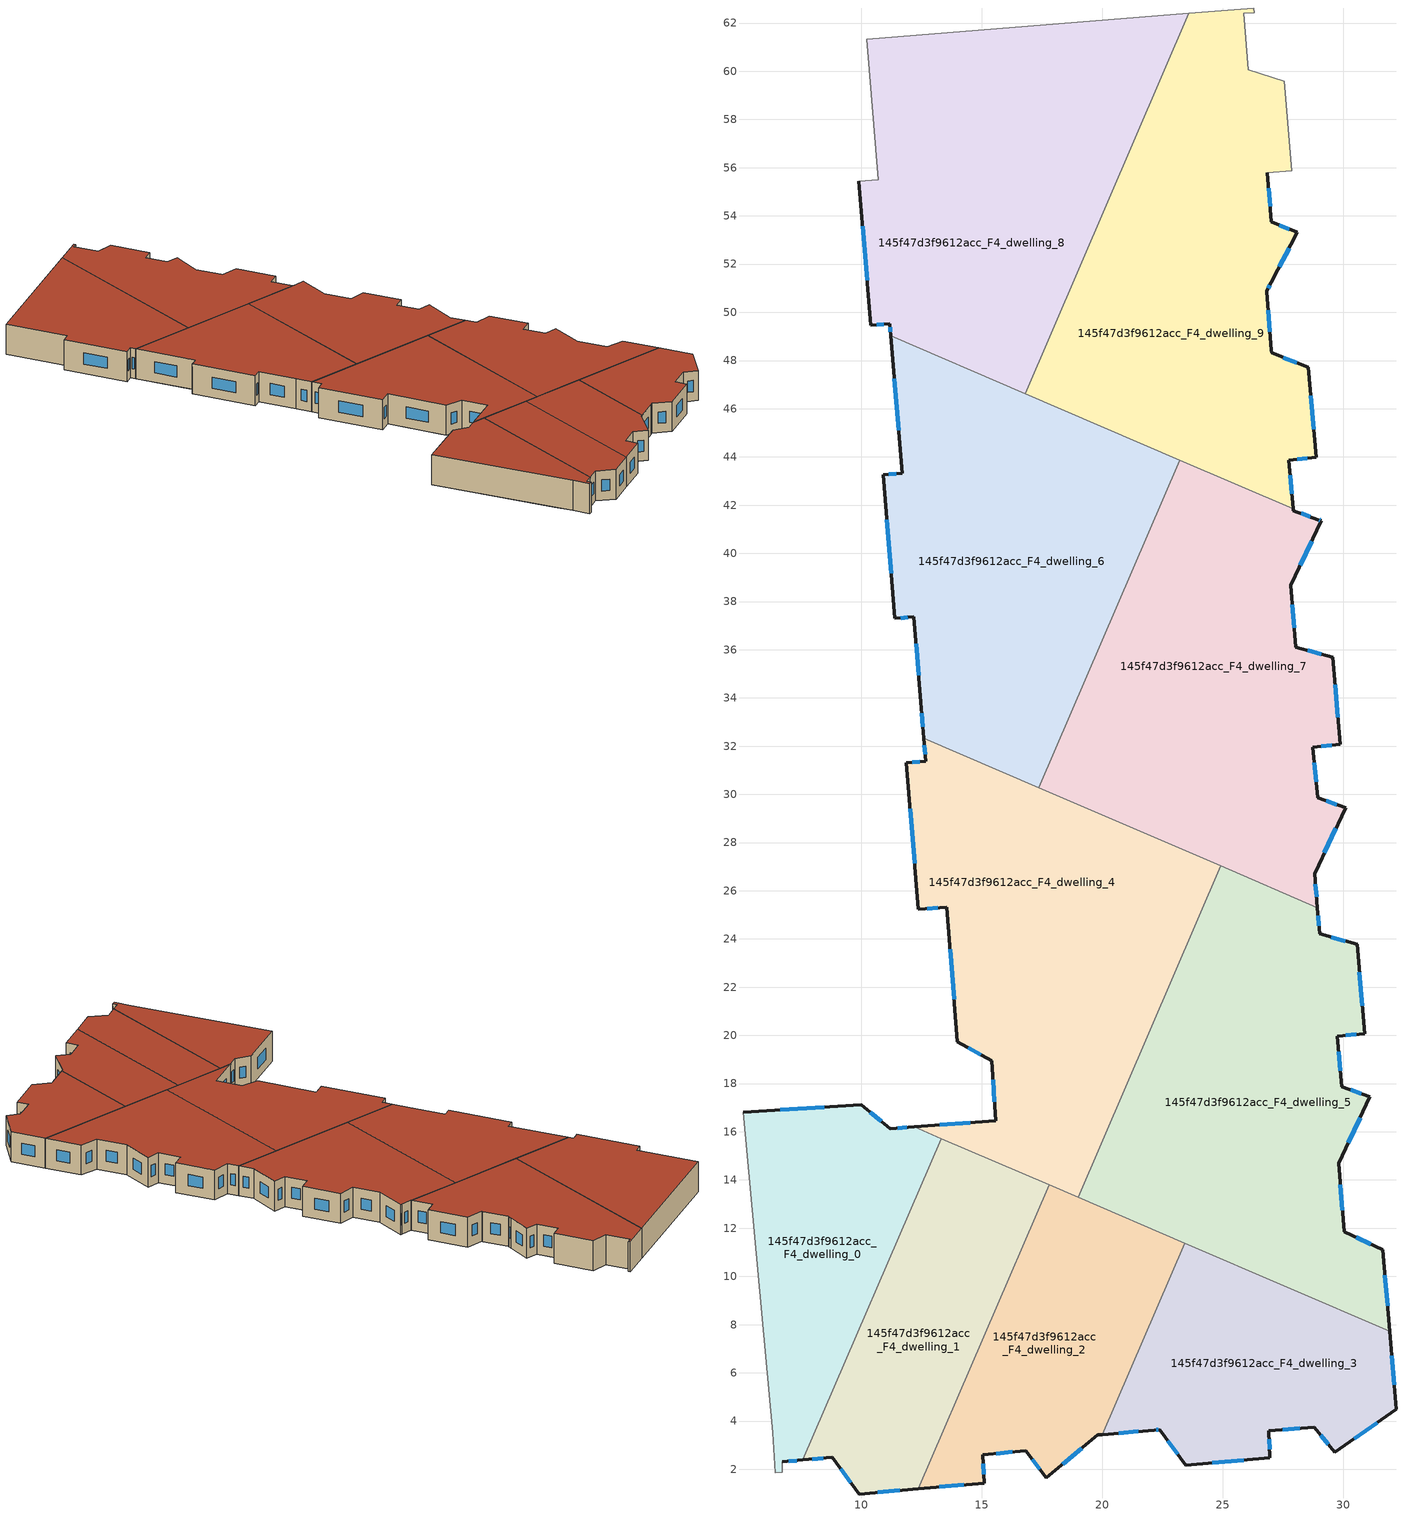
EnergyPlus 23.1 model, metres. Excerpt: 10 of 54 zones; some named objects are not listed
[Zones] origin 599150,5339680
145f47d3f9612acc_F4_dwelling_0
 floor to 145f47d3f9612acc_F3_dwelling_7 (EU_floor_Construction): 13.33,15.72 10.13,8.28 6.18,5.24 5.11,16.81 10.02,17.12 11.21,16.13 12.21,16.2 z12
 floor to 145f47d3f9612acc_F3_dwelling_9 (EU_floor_Construction): 10.13,8.28 7.59,2.38 6.73,2.31 6.73,1.88 6.44,1.85 6.34,3.5 6.18,5.24 z12
 wall outside (EU_wall_Construction): 12.21,16.2 11.21,16.13 10.02,17.12 5.11,16.81 / 6.73,2.31 7.59,2.38 z12:15
 wall to 145f47d3f9612acc_F4_dwelling_1 (EU_wall_Construction): 7.59,2.38 13.33,15.72 z12:15
 wall adiabatic (EU_wall_Construction): 5.11,16.81 6.34,3.5 6.44,1.85 6.73,1.88 6.73,2.31 z12:15
 wall to 145f47d3f9612acc_F4_dwelling_4 (EU_wall_Construction): 13.33,15.72 12.21,16.2 z12:15
 window (EU_Window_Construction): 8.48,17.03 6.65,16.91 / 10.84,16.44 10.39,16.81 / 11.9,16.18 11.53,16.15 / 7,2.33 7.32,2.36 z12.94:14.06
 roof outside (EU_roof_Construction): 7.59,2.38 13.33,15.72 12.21,16.2 11.21,16.13 10.02,17.12 5.11,16.81 6.34,3.5 6.44,1.85 6.73,1.88 6.73,2.31 z15
145f47d3f9612acc_F4_dwelling_1
 floor to 145f47d3f9612acc_F3_dwelling_9 (EU_floor_Construction): 17.21,13.74 17.58,13.26 12.38,1.19 9.93,0.97 8.81,2.49 7.59,2.38 10.13,8.28 z12
 floor to 145f47d3f9612acc_F3_dwelling_8 (EU_floor_Construction): 17.81,13.79 17.58,13.26 17.21,13.74 17.47,13.94 z12
 floor to 145f47d3f9612acc_F3_dwelling_7 (EU_floor_Construction): 17.47,13.94 10.13,8.28 13.33,15.72 z12
 wall outside (EU_wall_Construction): 7.59,2.38 8.81,2.49 9.93,0.97 12.38,1.19 z12:15
 wall to 145f47d3f9612acc_F4_dwelling_2 (EU_wall_Construction): 12.38,1.19 17.81,13.79 z12:15
 wall to 145f47d3f9612acc_F4_dwelling_4 (EU_wall_Construction): 17.81,13.79 13.33,15.72 z12:15
 window (EU_Window_Construction): 9.16,2.01 9.58,1.45 / 7.97,2.42 8.43,2.45 / 10.7,1.04 11.61,1.12 z12.94:14.06
 roof outside (EU_roof_Construction): 12.38,1.19 17.81,13.79 13.33,15.72 7.59,2.38 8.81,2.49 9.93,0.97 z15
145f47d3f9612acc_F4_dwelling_2
 floor to 145f47d3f9612acc_F3_dwelling_8 (EU_floor_Construction): 23.42,11.38 22.06,8.21 21.69,7.93 17.58,13.26 17.81,13.79 z12
 floor to 145f47d3f9612acc_F3_dwelling_9 (EU_floor_Construction): 17.58,13.26 21.69,7.93 16.15,3.65 16.82,2.77 15.04,2.59 15.1,1.43 12.38,1.19 z12
 floor to 145f47d3f9612acc_F3_dwelling_10 (EU_floor_Construction): 22.06,8.21 20.01,3.44 19.92,3.43 19.82,3.42 17.69,1.65 16.15,3.66 z12
 wall outside (EU_wall_Construction): 12.38,1.19 15.1,1.43 15.04,2.59 16.82,2.77 17.69,1.65 19.82,3.42 19.92,3.43 20.01,3.44 z12:15
 wall to 145f47d3f9612acc_F4_dwelling_3 (EU_wall_Construction): 20.01,3.44 23.42,11.38 z12:15
 wall to 145f47d3f9612acc_F4_dwelling_5 (EU_wall_Construction): 23.42,11.38 19,13.28 z12:15
 wall to 145f47d3f9612acc_F4_dwelling_4 (EU_wall_Construction): 19,13.28 17.81,13.79 z12:15
 window (EU_Window_Construction): 18.36,2.21 19.16,2.87 / 17.1,2.42 17.42,2 / 15.6,2.65 16.26,2.72 / 15.08,1.79 15.06,2.23 / 13.24,1.26 14.25,1.35 z12.94:14.06
 roof outside (EU_roof_Construction): 20.01,3.44 23.42,11.38 17.81,13.79 12.38,1.19 15.1,1.43 15.04,2.59 16.82,2.77 17.69,1.65 19.82,3.42 19.92,3.43 z15
145f47d3f9612acc_F4_dwelling_3
 floor to 145f47d3f9612acc_F3_dwelling_10 (EU_floor_Construction): 31.93,7.72 32.2,4.48 29.66,2.71 28.8,3.74 26.91,3.6 26.96,2.47 23.48,2.16 22.39,3.64 22.17,3.62 20.01,3.44 22.06,8.21 25.19,10.62 z12
 floor to 145f47d3f9612acc_F3_dwelling_8 (EU_floor_Construction): 25.19,10.62 22.06,8.21 23.42,11.38 z12
 wall outside (EU_wall_Construction): 20.01,3.44 22.17,3.62 22.39,3.64 23.48,2.16 26.96,2.47 26.91,3.6 28.8,3.74 29.66,2.71 32.2,4.48 31.93,7.72 z12:15
 wall to 145f47d3f9612acc_F4_dwelling_5 (EU_wall_Construction): 31.93,7.72 23.42,11.38 z12:15
 window (EU_Window_Construction): 29.07,3.41 29.39,3.03 / 27.5,3.64 28.21,3.69 / 26.95,2.82 26.93,3.24 / 24.57,2.26 25.87,2.37 / 22.73,3.18 23.14,2.63 / 22.24,3.63 22.32,3.64 / 20.69,3.5 21.49,3.57 / 32.12,5.5 32.02,6.7 / 30.46,3.26 31.41,3.93 z12.94:14.06
 roof outside (EU_roof_Construction): 32.2,4.48 31.93,7.72 23.42,11.38 20.01,3.44 22.17,3.62 22.39,3.64 23.48,2.16 26.96,2.47 26.91,3.6 28.8,3.74 29.66,2.71 z15
145f47d3f9612acc_F4_dwelling_4
 floor to 145f47d3f9612acc_F3_dwelling_5 (EU_floor_Construction): 23.29,27.73 13.93,20.51 13.56,25.33 12.38,25.24 11.88,31.3 12.68,31.37 12.63,32 12.89,32.2 z12
 floor to 145f47d3f9612acc_F3_dwelling_7 (EU_floor_Construction): 15.71,21.89 20.2,16.06 20.19,16.03 17.47,13.94 12.21,16.2 15.59,16.46 15.42,18.95 13.99,19.74 13.93,20.51 z12
 floor to 145f47d3f9612acc_F3_dwelling_3 (EU_floor_Construction): 12.89,32.2 12.63,32 12.6,32.33 z12
 floor to 145f47d3f9612acc_F3_dwelling_6 (EU_floor_Construction): 24.92,27.03 20.2,16.06 15.71,21.89 23.29,27.73 z12
 floor to 145f47d3f9612acc_F3_dwelling_8 (EU_floor_Construction): 20.19,16.03 19,13.28 17.47,13.94 z12
 wall outside (EU_wall_Construction): 12.6,32.33 12.68,31.37 11.88,31.3 12.38,25.24 13.56,25.33 13.99,19.74 15.42,18.95 15.59,16.46 12.21,16.2 z12:15
 wall to 145f47d3f9612acc_F4_dwelling_5 (EU_wall_Construction): 19,13.28 24.92,27.03 z12:15
 wall to 145f47d3f9612acc_F4_dwelling_7 (EU_wall_Construction): 24.92,27.03 17.37,30.28 z12:15
 wall to 145f47d3f9612acc_F4_dwelling_6 (EU_wall_Construction): 17.37,30.28 12.6,32.33 z12:15
 window (EU_Window_Construction): 12.75,25.26 13.19,25.3 / 12.03,29.4 12.22,27.14 / 12.43,31.35 12.13,31.33 / 12.62,32.03 12.65,31.67 / 14.53,16.38 13.27,16.28 / 15.48,18.17 15.54,17.24 / 14.44,19.49 14.97,19.2 / 13.7,23.58 13.86,21.49 z12.94:14.06
 roof outside (EU_roof_Construction): 19,13.28 24.92,27.03 12.6,32.33 12.68,31.37 11.88,31.3 12.38,25.24 13.56,25.33 13.99,19.74 15.42,18.95 15.59,16.46 12.21,16.2 z15
145f47d3f9612acc_F4_dwelling_5
 floor to 145f47d3f9612acc_F3_dwelling_6 (EU_floor_Construction): 28.93,25.3 29.02,24.21 30.33,23.84 20.21,16.05 20.2,16.06 24.92,27.03 z12
 floor to 145f47d3f9612acc_F3_dwelling_10 (EU_floor_Construction): 29.85,14.21 30.04,11.85 31.65,11.11 31.93,7.72 25.19,10.62 z12
 floor to 145f47d3f9612acc_F3_dwelling_8 (EU_floor_Construction): 30.58,23.77 30.89,20.08 29.76,19.97 29.95,17.87 31.11,17.45 29.81,14.69 29.85,14.21 25.19,10.62 19,13.28 20.19,16.03 30.33,23.84 z12
 wall outside (EU_wall_Construction): 31.93,7.72 31.65,11.11 30.04,11.85 29.81,14.69 31.11,17.45 29.95,17.87 29.76,19.97 30.89,20.08 30.58,23.77 29.02,24.21 28.93,25.3 z12:15
 wall to 145f47d3f9612acc_F4_dwelling_7 (EU_wall_Construction): 28.93,25.3 24.92,27.03 z12:15
 window (EU_Window_Construction): 30.79,21.23 30.68,22.61 / 30.11,20 30.54,20.04 / 29.89,18.53 29.82,19.31 / 30.75,17.58 30.31,17.74 / 30.22,15.56 30.7,16.58 / 29.97,12.74 29.88,13.8 / 31.14,11.34 30.55,11.62 / 31.84,8.78 31.74,10.05 / 29,24.55 28.96,24.96 / 30.09,23.91 29.51,24.07 z12.94:14.06
 roof outside (EU_roof_Construction): 31.93,7.72 31.65,11.11 30.04,11.85 29.81,14.69 31.11,17.45 29.95,17.87 29.76,19.97 30.89,20.08 30.58,23.77 29.02,24.21 28.93,25.3 24.92,27.03 19,13.28 z15
145f47d3f9612acc_F4_dwelling_6
 floor to 145f47d3f9612acc_F3_dwelling_1 (EU_floor_Construction): 15.67,47.12 11.64,44.01 11.23,49.03 z12
 floor to 145f47d3f9612acc_F3_dwelling_3 (EU_floor_Construction): 17.95,46.14 21.95,40.94 20.82,38.31 12.89,32.2 12.6,32.33 12.47,33.83 12.19,37.36 11.4,37.3 10.91,43.27 11.7,43.33 11.64,44.01 15.67,47.12 z12
 floor to 145f47d3f9612acc_F3_dwelling_2 (EU_floor_Construction): 23.22,43.87 21.95,40.94 17.95,46.14 z12
 floor to 145f47d3f9612acc_F3_dwelling_5 (EU_floor_Construction): 17.73,35.93 19.06,34.21 17.37,30.28 12.89,32.2 z12
 floor to 145f47d3f9612acc_F3_dwelling_4 (EU_floor_Construction): 20.82,38.31 19.06,34.21 17.73,35.93 z12
 wall outside (EU_wall_Construction): 11.23,49.03 11.7,43.33 10.91,43.27 11.4,37.3 12.19,37.36 12.47,33.83 12.6,32.33 z12:15
 wall to 145f47d3f9612acc_F4_dwelling_7 (EU_wall_Construction): 17.37,30.28 23.22,43.87 z12:15
 wall to 145f47d3f9612acc_F4_dwelling_9 (EU_wall_Construction): 23.22,43.87 16.81,46.63 z12:15
 wall to 145f47d3f9612acc_F4_dwelling_8 (EU_wall_Construction): 16.81,46.63 11.23,49.03 z12:15
 window (EU_Window_Construction): 11.45,43.31 11.16,43.29 / 11.38,47.24 11.55,45.12 / 12.51,33.36 12.56,32.8 / 12.28,36.25 12.39,34.93 / 11.65,37.32 11.94,37.34 / 11.06,41.4 11.24,39.17 z12.94:14.06
 roof outside (EU_roof_Construction): 17.37,30.28 23.22,43.87 11.23,49.03 11.7,43.33 10.91,43.27 11.4,37.3 12.19,37.36 12.47,33.83 12.6,32.33 z15
145f47d3f9612acc_F4_dwelling_7
 floor to 145f47d3f9612acc_F3_dwelling_3 (EU_floor_Construction): 21.95,40.94 22.8,39.84 20.82,38.31 z12
 floor to 145f47d3f9612acc_F3_dwelling_4 (EU_floor_Construction): 29.1,41.35 27.83,38.67 28.04,36.11 29.58,35.68 29.88,32.07 28.8,31.97 28.75,31.96 28.75,31.93 23.77,28.1 19.06,34.21 20.82,38.31 26.31,42.54 27.93,41.84 27.94,41.77 28.96,41.4 z12
 floor to 145f47d3f9612acc_F3_dwelling_2 (EU_floor_Construction): 26.31,42.54 22.8,39.84 21.95,40.94 23.22,43.87 z12
 floor to 145f47d3f9612acc_F3_dwelling_5 (EU_floor_Construction): 19.06,34.21 23.77,28.1 23.29,27.73 17.37,30.28 z12
 floor to 145f47d3f9612acc_F3_dwelling_6 (EU_floor_Construction): 28.75,31.93 28.94,29.87 30.1,29.44 28.82,26.71 28.93,25.3 23.29,27.73 z12
 wall outside (EU_wall_Construction): 28.93,25.3 28.82,26.71 30.1,29.44 28.94,29.87 28.75,31.96 29.88,32.07 29.58,35.68 28.04,36.11 27.83,38.67 29.1,41.35 28.96,41.4 27.94,41.77 27.93,41.84 z12:15
 wall to 145f47d3f9612acc_F4_dwelling_9 (EU_wall_Construction): 27.93,41.84 23.22,43.87 z12:15
 window (EU_Window_Construction): 28.23,39.51 28.7,40.51 / 27.98,36.91 27.9,37.87 / 29.1,35.81 28.52,35.97 / 29.78,33.2 29.67,34.55 / 29.1,32 29.52,32.04 / 28.88,30.52 28.81,31.31 / 29.74,29.57 29.3,29.73 / 29.22,27.57 29.7,28.59 / 28.9,25.74 28.85,26.27 / 28.64,41.52 28.26,41.66 / 29.05,41.36 29,41.38 z12.94:14.06
 roof outside (EU_roof_Construction): 28.93,25.3 28.82,26.71 30.1,29.44 28.94,29.87 28.75,31.96 29.88,32.07 29.58,35.68 28.04,36.11 27.83,38.67 29.1,41.35 28.96,41.4 27.94,41.77 27.93,41.84 23.22,43.87 17.37,30.28 z15
145f47d3f9612acc_F4_dwelling_8
 floor to 145f47d3f9612acc_F3_dwelling_1 (EU_floor_Construction): 12.63,61.52 19.42,52.7 17.69,48.67 15.67,47.12 11.23,49.03 11.19,49.53 10.4,49.47 9.91,55.44 10.71,55.5 10.23,61.32 z12
 floor to 145f47d3f9612acc_F3_dwelling_0 (EU_floor_Construction): 23.6,62.41 19.42,52.7 12.63,61.52 z12
 floor to 145f47d3f9612acc_F3_dwelling_3 (EU_floor_Construction): 16.63,47.85 17.08,47.26 16.81,46.63 15.67,47.12 z12
 floor to 145f47d3f9612acc_F3_dwelling_2 (EU_floor_Construction): 17.69,48.67 17.08,47.26 16.63,47.85 z12
 wall outside (EU_wall_Construction): 9.91,55.44 10.4,49.47 11.19,49.53 11.23,49.03 z12:15
 wall adiabatic (EU_wall_Construction): 23.6,62.41 10.23,61.32 10.71,55.5 9.91,55.44 z12:15
 wall to 145f47d3f9612acc_F4_dwelling_9 (EU_wall_Construction): 16.81,46.63 23.6,62.41 z12:15
 window (EU_Window_Construction): 11.2,49.37 11.22,49.18 / 10.65,49.49 10.94,49.51 / 10.06,53.57 10.25,51.34 z12.94:14.06
 roof outside (EU_roof_Construction): 16.81,46.63 23.6,62.41 10.23,61.32 10.71,55.5 9.91,55.44 10.4,49.47 11.19,49.53 11.23,49.03 z15
145f47d3f9612acc_F4_dwelling_9
 floor to 145f47d3f9612acc_F3_dwelling_2 (EU_floor_Construction): 26.86,55.73 27.03,53.76 28.09,53.32 27.02,51.24 26.84,50.89 26.83,50.86 27.03,48.43 27.04,48.31 28.56,47.71 28.88,43.98 27.74,43.87 27.76,43.66 26.31,42.54 17.95,46.14 17.08,47.26 17.69,48.67 z12
 floor to 145f47d3f9612acc_F3_dwelling_0 (EU_floor_Construction): 26.32,62.43 25.88,62.4 26.07,60.07 27.56,59.59 27.87,55.88 26.94,55.8 26.85,55.79 26.86,55.73 20.73,51.01 19.42,52.7 23.6,62.41 26.3,62.62 z12
 floor to 145f47d3f9612acc_F3_dwelling_4 (EU_floor_Construction): 27.76,43.66 27.93,41.84 26.31,42.54 z12
 floor to 145f47d3f9612acc_F3_dwelling_3 (EU_floor_Construction): 17.08,47.26 17.95,46.14 16.81,46.63 z12
 floor to 145f47d3f9612acc_F3_dwelling_1 (EU_floor_Construction): 19.42,52.7 20.73,51.01 17.69,48.67 z12
 wall outside (EU_wall_Construction): 27.93,41.84 27.74,43.87 28.88,43.98 28.56,47.71 27.04,48.31 27.03,48.43 26.83,50.86 26.84,50.89 27.02,51.24 28.09,53.32 27.03,53.76 26.85,55.79 z12:15
 wall adiabatic (EU_wall_Construction): 26.85,55.79 27.87,55.88 27.56,59.59 26.07,60.07 25.88,62.4 26.32,62.43 26.3,62.62 23.6,62.41 z12:15
 window (EU_Window_Construction): 26.97,54.4 26.91,55.15 / 27.76,53.46 27.36,53.62 / 27.36,51.89 27.76,52.67 / 26.9,51 26.97,51.13 / 26.96,49.19 26.89,50.09 / 28.08,47.9 27.52,48.12 / 28.78,45.15 28.66,46.54 / 28.1,43.9 28.52,43.94 / 27.87,42.48 27.8,43.23 z12.94:14.06
 roof outside (EU_roof_Construction): 27.93,41.84 27.74,43.87 28.88,43.98 28.56,47.71 27.04,48.31 27.03,48.43 26.83,50.86 26.84,50.89 27.02,51.24 28.09,53.32 27.03,53.76 26.85,55.79 27.87,55.88 27.56,59.59 26.07,60.07 25.88,62.4 26.32,62.43 26.3,62.62 23.6,62.41 16.81,46.63 z15
[Building]
EU S2 Campaign: North Axis=0; Terrain=City; Solar Distribution=FullExterior
[Site:Location]
Vienna: Latitude=48; Longitude=16.5; Time Zone=1; Elevation=183
[SizingPeriod:WeatherFileDays]
AnnualSizingPeriod: Begin Month=1; Begin Day of Month=1; End Month=12; End Day of Month=31; Day of Week for Start Day=Monday; Use Weather File Daylight Saving Period=No; Use Weather File Rain and Snow Indicators=No
[MATERIAL]
EU_InternalMass_Material: Roughness=MediumRough; Thickness=0.1; Conductivity=1; Density=1800; Specific Heat=900; Thermal Absorptance=0.9; Solar Absorptance=0.7; Visible Absorptance=0.7
[MATERIAL:NOMASS] Roughness=MediumRough; Thermal Absorptance=0.9; Solar Absorptance=0.7; Visible Absorptance=0.7
Name | Thermal Resistance
EU_wall_NoMass | 0.914258
EU_roof_NoMass | 0.954009
EU_floor_NoMass | 1.09711
[WINDOWMATERIAL:SIMPLEGLAZINGSYSTEM]
EU_Window_SimpleGlazing: UFactor=2.09642; Solar Heat Gain Coefficient=0.65; Visible Transmittance=0.65
[CONSTRUCTION]
EU_wall_Construction: EU_wall_NoMass
EU_roof_Construction: EU_roof_NoMass
EU_floor_Construction: EU_floor_NoMass
EU_Window_Construction: EU_Window_SimpleGlazing
EU_InternalMass_Construction: EU_InternalMass_Material
[ZONE] Type=1; Multiplier=1; Ceiling Height=autocalculate; Floor Area=autocalculate; Part of Total Floor Area=Yes
Name | Volume
145f47d3f9612acc_F4_dwelling_0 | 209.521
145f47d3f9612acc_F4_dwelling_1 | 209.481
145f47d3f9612acc_F4_dwelling_2 | 209.496
145f47d3f9612acc_F4_dwelling_3 | 209.504
145f47d3f9612acc_F4_dwelling_4 | 419.009
145f47d3f9612acc_F4_dwelling_5 | 418.942
145f47d3f9612acc_F4_dwelling_6 | 418.977
145f47d3f9612acc_F4_dwelling_7 | 418.978
145f47d3f9612acc_F4_dwelling_8 | 418.972
145f47d3f9612acc_F4_dwelling_9 | 418.983
[INTERNALMASS] Construction=EU_InternalMass_Construction
Name | Zone or ZoneList | Surface Area
145f47d3f9612acc_F4_dwelling_0_EU_InternalMass | 145f47d3f9612acc_F4_dwelling_0 | 69.8396
145f47d3f9612acc_F4_dwelling_1_EU_InternalMass | 145f47d3f9612acc_F4_dwelling_1 | 69.8275
145f47d3f9612acc_F4_dwelling_2_EU_InternalMass | 145f47d3f9612acc_F4_dwelling_2 | 69.8317
145f47d3f9612acc_F4_dwelling_3_EU_InternalMass | 145f47d3f9612acc_F4_dwelling_3 | 69.8347
145f47d3f9612acc_F4_dwelling_4_EU_InternalMass | 145f47d3f9612acc_F4_dwelling_4 | 139.67
145f47d3f9612acc_F4_dwelling_5_EU_InternalMass | 145f47d3f9612acc_F4_dwelling_5 | 139.648
145f47d3f9612acc_F4_dwelling_6_EU_InternalMass | 145f47d3f9612acc_F4_dwelling_6 | 139.659
145f47d3f9612acc_F4_dwelling_7_EU_InternalMass | 145f47d3f9612acc_F4_dwelling_7 | 139.659
145f47d3f9612acc_F4_dwelling_8_EU_InternalMass | 145f47d3f9612acc_F4_dwelling_8 | 139.658
145f47d3f9612acc_F4_dwelling_9_EU_InternalMass | 145f47d3f9612acc_F4_dwelling_9 | 139.661
[OTHEREQUIPMENT] Fuel Type=Electricity; Design Level Calculation Method=Watts/Area; Power per Zone Floor Area=1; Fraction Latent=0; Fraction Radiant=0; Fraction Lost=0; Carbon Dioxide Generation Rate=0; EndUse Subcategory=EU_Step8_InternalGains
Name | Zone or ZoneList or Space or SpaceList | Schedule
EU_Step8_InternalGain_145f47d3f9612acc_F4_dwelling_0_f000 | 145f47d3f9612acc_F4_dwelling_0 | EU_Step8_GainSchedule_145f47d3f9612acc_F4_dwelling_0_f000
EU_Step8_InternalGain_145f47d3f9612acc_F4_dwelling_1_f000 | 145f47d3f9612acc_F4_dwelling_1 | EU_Step8_GainSchedule_145f47d3f9612acc_F4_dwelling_1_f000
EU_Step8_InternalGain_145f47d3f9612acc_F4_dwelling_2_f000 | 145f47d3f9612acc_F4_dwelling_2 | EU_Step8_GainSchedule_145f47d3f9612acc_F4_dwelling_2_f000
EU_Step8_InternalGain_145f47d3f9612acc_F4_dwelling_3_f000 | 145f47d3f9612acc_F4_dwelling_3 | EU_Step8_GainSchedule_145f47d3f9612acc_F4_dwelling_3_f000
EU_Step8_InternalGain_145f47d3f9612acc_F4_dwelling_4_f000 | 145f47d3f9612acc_F4_dwelling_4 | EU_Step8_GainSchedule_145f47d3f9612acc_F4_dwelling_4_f000
EU_Step8_InternalGain_145f47d3f9612acc_F4_dwelling_5_f000 | 145f47d3f9612acc_F4_dwelling_5 | EU_Step8_GainSchedule_145f47d3f9612acc_F4_dwelling_5_f000
EU_Step8_InternalGain_145f47d3f9612acc_F4_dwelling_6_f000 | 145f47d3f9612acc_F4_dwelling_6 | EU_Step8_GainSchedule_145f47d3f9612acc_F4_dwelling_6_f000
EU_Step8_InternalGain_145f47d3f9612acc_F4_dwelling_7_f000 | 145f47d3f9612acc_F4_dwelling_7 | EU_Step8_GainSchedule_145f47d3f9612acc_F4_dwelling_7_f000
EU_Step8_InternalGain_145f47d3f9612acc_F4_dwelling_8_f000 | 145f47d3f9612acc_F4_dwelling_8 | EU_Step8_GainSchedule_145f47d3f9612acc_F4_dwelling_8_f000
EU_Step8_InternalGain_145f47d3f9612acc_F4_dwelling_9_f000 | 145f47d3f9612acc_F4_dwelling_9 | EU_Step8_GainSchedule_145f47d3f9612acc_F4_dwelling_9_f000
[ZONEVENTILATION:DESIGNFLOWRATE] Schedule=EU_AlwaysOn; Design Flow Rate Calculation Method=AirChanges/Hour; Air Changes per Hour=0.546891; Ventilation Type=Natural; Fan Pressure Rise=0; Fan Total Efficiency=1; Constant Term Coefficient=1; Temperature Term Coefficient=0; Velocity Term Coefficient=0; Velocity Squared Term Coefficient=0; Minimum Indoor Temperature=-100; Maximum Indoor Temperature=100; Delta Temperature=-100; Minimum Outdoor Temperature=-100; Maximum Outdoor Temperature=100; Maximum Wind Speed=40
Name | Zone or ZoneList or Space or SpaceList
EU_ConstantAir_145f47d3f9612acc_F4_dwelling_0 | 145f47d3f9612acc_F4_dwelling_0
EU_ConstantAir_145f47d3f9612acc_F4_dwelling_1 | 145f47d3f9612acc_F4_dwelling_1
EU_ConstantAir_145f47d3f9612acc_F4_dwelling_2 | 145f47d3f9612acc_F4_dwelling_2
EU_ConstantAir_145f47d3f9612acc_F4_dwelling_3 | 145f47d3f9612acc_F4_dwelling_3
EU_ConstantAir_145f47d3f9612acc_F4_dwelling_4 | 145f47d3f9612acc_F4_dwelling_4
EU_ConstantAir_145f47d3f9612acc_F4_dwelling_5 | 145f47d3f9612acc_F4_dwelling_5
EU_ConstantAir_145f47d3f9612acc_F4_dwelling_6 | 145f47d3f9612acc_F4_dwelling_6
EU_ConstantAir_145f47d3f9612acc_F4_dwelling_7 | 145f47d3f9612acc_F4_dwelling_7
EU_ConstantAir_145f47d3f9612acc_F4_dwelling_8 | 145f47d3f9612acc_F4_dwelling_8
EU_ConstantAir_145f47d3f9612acc_F4_dwelling_9 | 145f47d3f9612acc_F4_dwelling_9
[HVACTEMPLATE:ZONE:IDEALLOADSAIRSYSTEM] System Availability Schedule=EU_AlwaysOn; Maximum Heating Supply Air Temperature=50; Minimum Cooling Supply Air Temperature=13; Maximum Heating Supply Air Humidity Ratio=0.0156; Minimum Cooling Supply Air Humidity Ratio=0.0077; Heating Limit=NoLimit; Cooling Limit=NoLimit; Heating Availability Schedule=EU_AlwaysOn; Cooling Availability Schedule=EU_CoolingOff; Dehumidification Control Type=ConstantSensibleHeatRatio; Cooling Sensible Heat Ratio=0.7; Dehumidification Setpoint=60; Humidification Control Type=None; Humidification Setpoint=30; Outdoor Air Method=None; Outdoor Air Flow Rate per Person=0.00944; Outdoor Air Flow Rate per Zone Floor Area=0; Outdoor Air Flow Rate per Zone=0; Demand Controlled Ventilation Type=None; Outdoor Air Economizer Type=NoEconomizer; Heat Recovery Type=None; Sensible Heat Recovery Effectiveness=0.7; Latent Heat Recovery Effectiveness=0.65
Name | Template Thermostat
145f47d3f9612acc_F4_dwelling_0 | EU_HeatOnly_145f47d3f9612acc_F4_dwelling_0
145f47d3f9612acc_F4_dwelling_1 | EU_HeatOnly_145f47d3f9612acc_F4_dwelling_1
145f47d3f9612acc_F4_dwelling_2 | EU_HeatOnly_145f47d3f9612acc_F4_dwelling_2
145f47d3f9612acc_F4_dwelling_3 | EU_HeatOnly_145f47d3f9612acc_F4_dwelling_3
145f47d3f9612acc_F4_dwelling_4 | EU_HeatOnly_145f47d3f9612acc_F4_dwelling_4
145f47d3f9612acc_F4_dwelling_5 | EU_HeatOnly_145f47d3f9612acc_F4_dwelling_5
145f47d3f9612acc_F4_dwelling_6 | EU_HeatOnly_145f47d3f9612acc_F4_dwelling_6
145f47d3f9612acc_F4_dwelling_7 | EU_HeatOnly_145f47d3f9612acc_F4_dwelling_7
145f47d3f9612acc_F4_dwelling_8 | EU_HeatOnly_145f47d3f9612acc_F4_dwelling_8
145f47d3f9612acc_F4_dwelling_9 | EU_HeatOnly_145f47d3f9612acc_F4_dwelling_9
[SIZING:ZONE] Zone Cooling Design Supply Air Temperature Input Method=SupplyAirTemperature; Zone Cooling Design Supply Air Temperature=13; Zone Heating Design Supply Air Temperature Input Method=SupplyAirTemperature; Zone Heating Design Supply Air Temperature=50; Zone Cooling Design Supply Air Humidity Ratio=0.008; Zone Heating Design Supply Air Humidity Ratio=0.008; Cooling Design Air Flow Method=DesignDay; Cooling Design Air Flow Rate=0; Cooling Minimum Air Flow per Zone Floor Area=0.000762; Cooling Minimum Air Flow=0; Cooling Minimum Air Flow Fraction=0.2; Heating Design Air Flow Method=DesignDay; Heating Design Air Flow Rate=0; Heating Maximum Air Flow per Zone Floor Area=0.002032; Heating Maximum Air Flow=0.141576; Heating Maximum Air Flow Fraction=0.3; Account for Dedicated Outdoor Air System=No; Dedicated Outdoor Air System Control Strategy=NeutralSupplyAir; Dedicated Outdoor Air Low Setpoint Temperature for Design=autosize; Dedicated Outdoor Air High Setpoint Temperature for Design=autosize; Zone Load Sizing Method=Sensible Load Only No Latent Load; Zone Latent Cooling Design Supply Air Humidity Ratio Input Method=HumidityRatioDifference; Zone Cooling Design Supply Air Humidity Ratio Difference=0.005; Zone Latent Heating Design Supply Air Humidity Ratio Input Method=HumidityRatioDifference; Zone Humidification Design Supply Air Humidity Ratio Difference=0.005
145f47d3f9612acc_F4_dwelling_0; 145f47d3f9612acc_F4_dwelling_1; 145f47d3f9612acc_F4_dwelling_2; 145f47d3f9612acc_F4_dwelling_3; 145f47d3f9612acc_F4_dwelling_4; 145f47d3f9612acc_F4_dwelling_5; 145f47d3f9612acc_F4_dwelling_6; 145f47d3f9612acc_F4_dwelling_7; 145f47d3f9612acc_F4_dwelling_8; 145f47d3f9612acc_F4_dwelling_9
[SCHEDULE:CONSTANT]
Name | Hourly Value
EU_AlwaysOn | 1
EU_CoolingOff | 0
[SCHEDULE:FILE] Column Number=1; Rows to Skip at Top=0; Number of Hours of Data=8760; Column Separator=Comma; Interpolate to Timestep=No; Minutes per Item=60; Adjust Schedule for Daylight Savings=Yes
Name | File
EU_Step8_GainSchedule_145f47d3f9612acc_F4_dwelling_0_f000 | ../../schedules/145f47d3f9612acc/145f47d3f9612acc_F4_dwelling_0_f000_gain.csv
EU_Step8_GainSchedule_145f47d3f9612acc_F4_dwelling_1_f000 | ../../schedules/145f47d3f9612acc/145f47d3f9612acc_F4_dwelling_1_f000_gain.csv
EU_Step8_GainSchedule_145f47d3f9612acc_F4_dwelling_2_f000 | ../../schedules/145f47d3f9612acc/145f47d3f9612acc_F4_dwelling_2_f000_gain.csv
EU_Step8_GainSchedule_145f47d3f9612acc_F4_dwelling_3_f000 | ../../schedules/145f47d3f9612acc/145f47d3f9612acc_F4_dwelling_3_f000_gain.csv
EU_Step8_GainSchedule_145f47d3f9612acc_F4_dwelling_4_f000 | ../../schedules/145f47d3f9612acc/145f47d3f9612acc_F4_dwelling_4_f000_gain.csv
EU_Step8_GainSchedule_145f47d3f9612acc_F4_dwelling_5_f000 | ../../schedules/145f47d3f9612acc/145f47d3f9612acc_F4_dwelling_5_f000_gain.csv
EU_Step8_GainSchedule_145f47d3f9612acc_F4_dwelling_6_f000 | ../../schedules/145f47d3f9612acc/145f47d3f9612acc_F4_dwelling_6_f000_gain.csv
EU_Step8_GainSchedule_145f47d3f9612acc_F4_dwelling_7_f000 | ../../schedules/145f47d3f9612acc/145f47d3f9612acc_F4_dwelling_7_f000_gain.csv
EU_Step8_GainSchedule_145f47d3f9612acc_F4_dwelling_8_f000 | ../../schedules/145f47d3f9612acc/145f47d3f9612acc_F4_dwelling_8_f000_gain.csv
EU_Step8_GainSchedule_145f47d3f9612acc_F4_dwelling_9_f000 | ../../schedules/145f47d3f9612acc/145f47d3f9612acc_F4_dwelling_9_f000_gain.csv
